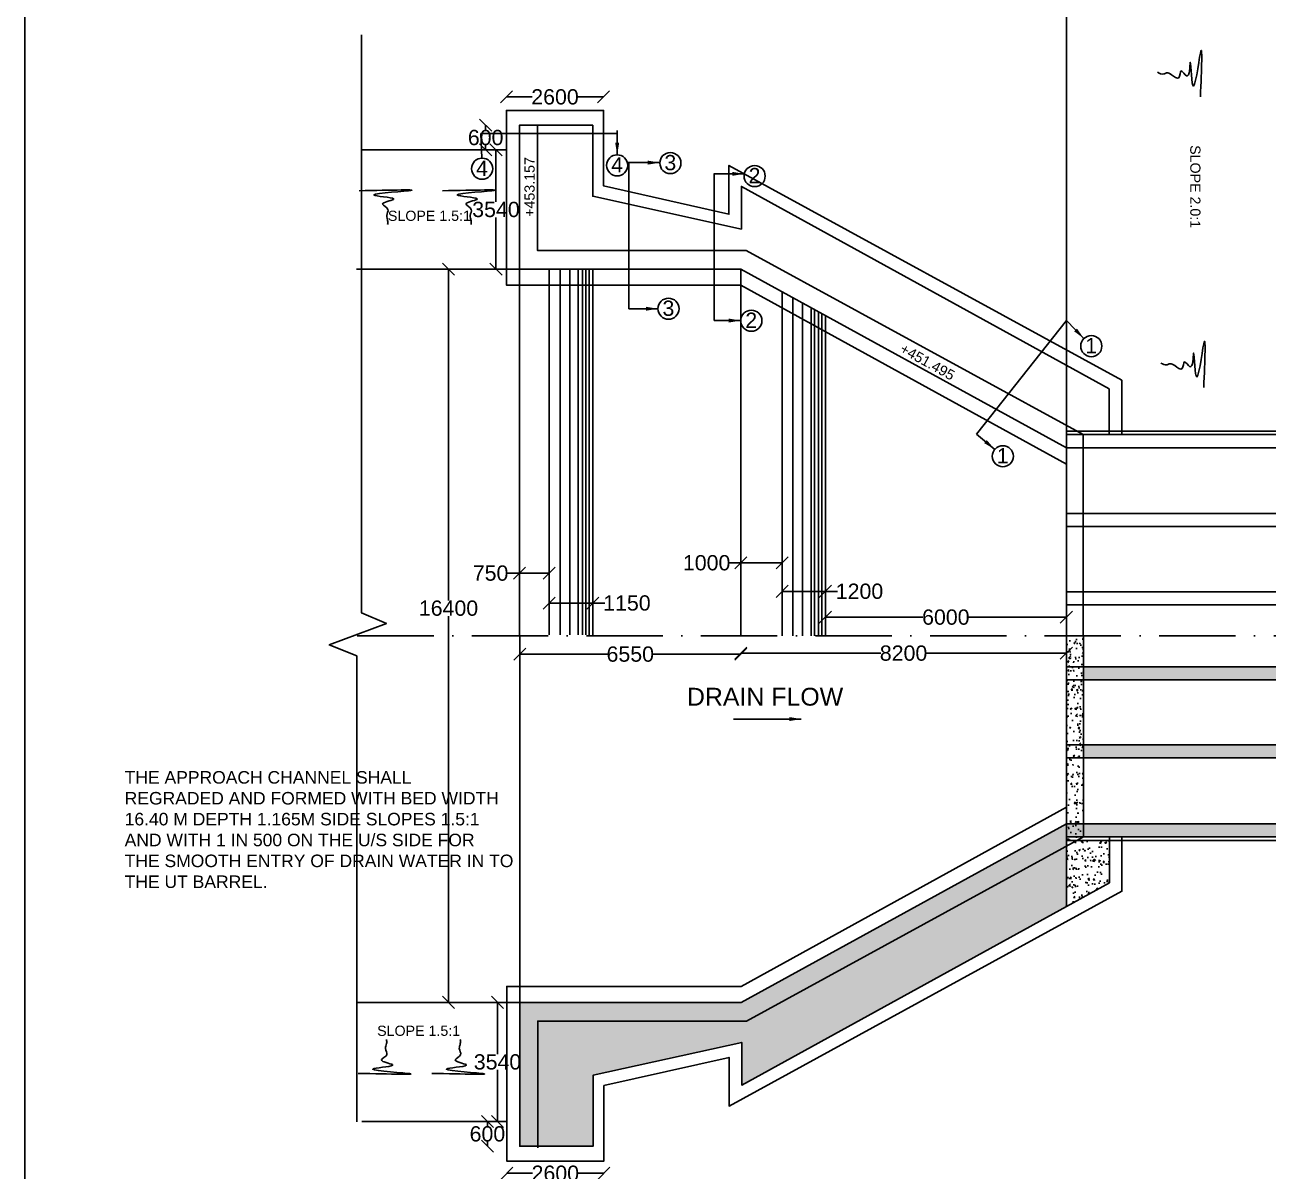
# Model space of a CAD drawing. Header units: millimetres. Extents: x 5124 to 6568637, y 2311 to 91879094.
# Drawn here: x 3637644 to 3647414, y 45939587 to 45948595 of the extents above; entities that cross this region are included whole.
import ezdxf

# ---------------------------------------------------------------- set-up
doc = ezdxf.new("R2010")
doc.units = ezdxf.units.MM
doc.header["$MEASUREMENT"] = 0
doc.linetypes.add('ACAD_ISO10W100', pattern=[18, 12, -3, 0, -3])
for name, color, linetype in [('DIMENSION', 7, 'Continuous'), ('DRAWING', 7, 'Continuous'), ('TEXT', 7, 'Continuous')]:
    doc.layers.add(name, color=color, linetype=linetype)
doc.styles.get("Standard").update_dxf_attribs({"font": 'arial.ttf', "height": 120})
doc.dimstyles.get("Standard").update_dxf_attribs({"dimtxt": 200, "dimasz": 110, "dimexe": 0.18, "dimexo": 0.0625, "dimgap": 0.09, "dimtad": 0, "dimtih": 1, "dimtoh": 1, "dimdec": 0, "dimzin": 0, "dimdsep": 46, "dimtxsty": 'Standard', "dimblk": 'OBLIQUE', "dimcen": 0.09, "dimse1": 1, "dimse2": 1, "dimadec": 0, "dimazin": 0, "dimtfac": 1, "dimtdec": 0, "dimtofl": 0, "dimtmove": 0, "dimatfit": 3, "dimfxl": 1, "dimtolj": 1, "dimtzin": 0, "dimarcsym": 0})
pattern_1 = [(50, (0, 0), (143.45203652, -12.550427), [15, -165]), (355, (0, 0), (-27.7502667, 150.43842674), [12, -132]), (100.4514, (11.95, -1.05), (115.70187634, 137.8879084), [12.748038, -140.2284224]), (46.1842, (0, 40), (213.4482097, -33.10380287), [22.5, -247.5]), (96.6356, (17.79, 37.24), (186.9325411, 194.8235742), [19.1220576, -210.3426]), (351.1842, (0, 40), (186.932389, 194.8237202), [18, -198]), (21, (20, 30), (119.38141042, -80.52377813), [15, -165]), (326, (20, 30), (48.6630664, 145.030009), [12, -132]), (71.4514, (29.95, 23.29), (168.0445257, 64.50609934), [12.748038, -140.2284224]), (37.5, (0, 0), (2.431971063, 66.578770766), [0, -130.4, 0, -134, 0, -132.5]), (7.5, (0, 0), (52.61390749, 78.88234238), [0, -76.4, 0, -127.4, 0, -50.5]), (327.5, (-44.6, 0), (106.764487234, -4.510974347), [0, -50, 0, -156, 0, -207]), (317.5, (-64.6, 0), (116.63723387, 20.02099647), [0, -65, 0, -103.6, 0, -147])]

# ---------------------------------------------------------------- blocks, each defined once
blk = doc.blocks.new('_Oblique')
at = {"color": 0, "linetype": 'ByBlock', "lineweight": -2}
blk.add_line((-0.5, -0.5), (0.5, 0.5), dxfattribs=at)
blk = doc.blocks.new('*D121')
at = {"layer": 'Defpoints', "color": 0, "linetype": 'Continuous', "transparency": 16777216}
for p in [(3642191.5, 45948028.9), (3641428.6, 45947923.1), (3642191.5, 45947923.1)]:
    blk.add_point(p, dxfattribs=at)
at = {"layer": 'DIMENSION', "color": 0, "linetype": 'Continuous', "lineweight": -2, "transparency": 16777216}
for p, q in [((3641428.6, 45948028.9), (3641630, 45948028.9)), ((3642191.5, 45948028.9), (3641990.1, 45948028.9))]:
    blk.add_line(p, q, dxfattribs=at)
at = {"layer": 'DIMENSION', "color": 0, "linetype": 'Continuous', "lineweight": -2, "transparency": 16777216, "xscale": 95, "yscale": 95, "zscale": 95, "rotation": 180}
blk.add_blockref('_Oblique', (3641428.6, 45948028.9), dxfattribs=at)
at = {"layer": 'DIMENSION', "color": 0, "linetype": 'Continuous', "lineweight": -2, "transparency": 16777216, "xscale": 95, "yscale": 95, "zscale": 95}
blk.add_blockref('_Oblique', (3642191.5, 45948028.9), dxfattribs=at)
at = {"layer": 'DIMENSION', "color": 0, "linetype": 'Continuous', "transparency": 16777216, "insert": (3641810, 45948028.9), "char_height": 120, "attachment_point": 5}
blk.add_mtext('\\A1;2600', dxfattribs=at)
blk = doc.blocks.new('*D122')
at = {"layer": 'Defpoints', "color": 0, "linetype": 'Continuous', "transparency": 16777216}
for p in [(3641530.6, 45947806.2), (3641265.1, 45947612.4), (3641428.6, 45947612.4)]:
    blk.add_point(p, dxfattribs=at)
at = {"layer": 'DIMENSION', "color": 0, "linetype": 'Continuous', "lineweight": -2, "transparency": 16777216}
for p, q in [((3641265.1, 45947806.2), (3641265.1, 45947770.7)), ((3641265.1, 45947612.4), (3641265.1, 45947648))]:
    blk.add_line(p, q, dxfattribs=at)
at = {"layer": 'DIMENSION', "color": 0, "linetype": 'Continuous', "lineweight": -2, "transparency": 16777216, "xscale": 95, "yscale": 95, "zscale": 95}
for p, rotation in [((3641265.1, 45947806.2), 90), ((3641265.1, 45947612.4), 270)]:
    blk.add_blockref('_Oblique', p, dxfattribs=dict(at, rotation=rotation))
at = {"layer": 'DIMENSION', "color": 0, "linetype": 'Continuous', "transparency": 16777216, "insert": (3641265.1, 45947709.3), "char_height": 120, "attachment_point": 5}
blk.add_mtext('\\A1;600', dxfattribs=at)
blk = doc.blocks.new('*D123')
at = {"layer": 'Defpoints', "color": 0, "linetype": 'Continuous', "transparency": 16777216}
for p in [(3641346.1, 45947612.4), (3641346.1, 45946675.3), (3641346.1, 45946675.3)]:
    blk.add_point(p, dxfattribs=at)
at = {"layer": 'DIMENSION', "color": 0, "linetype": 'Continuous', "lineweight": -2, "transparency": 16777216}
for p, q in [((3641346.1, 45947612.4), (3641346.1, 45947205.2)), ((3641346.1, 45946675.3), (3641346.1, 45947082.5))]:
    blk.add_line(p, q, dxfattribs=at)
at = {"layer": 'DIMENSION', "color": 0, "linetype": 'Continuous', "lineweight": -2, "transparency": 16777216, "xscale": 95, "yscale": 95, "zscale": 95}
for p, rotation in [((3641346.1, 45947612.4), 90), ((3641346.1, 45946675.3), 270)]:
    blk.add_blockref('_Oblique', p, dxfattribs=dict(at, rotation=rotation))
at = {"layer": 'DIMENSION', "color": 0, "linetype": 'Continuous', "transparency": 16777216, "insert": (3641346.1, 45947143.9), "char_height": 120, "attachment_point": 5}
blk.add_mtext('\\A1;3540', dxfattribs=at)
blk = doc.blocks.new('*D124')
at = {"layer": 'Defpoints', "color": 0, "linetype": 'Continuous', "transparency": 16777216}
for p in [(3641530.6, 45944286.1), (3641530.6, 45944286.1), (3641764.2, 45944286.1)]:
    blk.add_point(p, dxfattribs=at)
at = {"layer": 'DIMENSION', "color": 0, "linetype": 'Continuous', "lineweight": -2, "transparency": 16777216}
for p, q in [((3641530.6, 45944286.1), (3641435.6, 45944286.1)), ((3641764.2, 45944286.1), (3641530.6, 45944286.1))]:
    blk.add_line(p, q, dxfattribs=at)
at = {"layer": 'DIMENSION', "color": 0, "linetype": 'Continuous', "lineweight": -2, "transparency": 16777216, "xscale": 95, "yscale": 95, "zscale": 95, "rotation": 180}
blk.add_blockref('_Oblique', (3641530.6, 45944286.1), dxfattribs=at)
at = {"layer": 'DIMENSION', "color": 0, "linetype": 'Continuous', "lineweight": -2, "transparency": 16777216, "xscale": 95, "yscale": 95, "zscale": 95}
blk.add_blockref('_Oblique', (3641764.2, 45944286.1), dxfattribs=at)
at = {"layer": 'DIMENSION', "color": 0, "linetype": 'Continuous', "transparency": 16777216, "insert": (3641303.6, 45944286.1), "char_height": 120, "attachment_point": 5}
blk.add_mtext('\\A1;750', dxfattribs=at)
blk = doc.blocks.new('*D125')
at = {"layer": 'Defpoints', "color": 0, "linetype": 'Continuous', "transparency": 16777216}
for p in [(3641764.2, 45944051.4), (3642106.7, 45944051.4), (3642106.7, 45944051.4)]:
    blk.add_point(p, dxfattribs=at)
at = {"layer": 'DIMENSION', "color": 0, "linetype": 'Continuous', "lineweight": -2, "transparency": 16777216}
for p, q in [((3641764.2, 45944051.4), (3642106.7, 45944051.4)), ((3642106.7, 45944051.4), (3642201.7, 45944051.4))]:
    blk.add_line(p, q, dxfattribs=at)
at = {"layer": 'DIMENSION', "color": 0, "linetype": 'Continuous', "lineweight": -2, "transparency": 16777216, "xscale": 95, "yscale": 95, "zscale": 95, "rotation": 180}
blk.add_blockref('_Oblique', (3641764.2, 45944051.4), dxfattribs=at)
at = {"layer": 'DIMENSION', "color": 0, "linetype": 'Continuous', "lineweight": -2, "transparency": 16777216, "xscale": 95, "yscale": 95, "zscale": 95}
blk.add_blockref('_Oblique', (3642106.7, 45944051.4), dxfattribs=at)
at = {"layer": 'DIMENSION', "color": 0, "linetype": 'Continuous', "transparency": 16777216, "insert": (3642375.1, 45944051.4), "char_height": 120, "attachment_point": 5}
blk.add_mtext('\\A1;1150', dxfattribs=at)
blk = doc.blocks.new('*D126')
at = {"layer": 'Defpoints', "color": 0, "linetype": 'Continuous', "transparency": 16777216}
for p in [(3641042.8, 45946675.3), (3640973.2, 45940913.2), (3641003.9, 45940913.2)]:
    blk.add_point(p, dxfattribs=at)
at = {"layer": 'DIMENSION', "color": 0, "linetype": 'Continuous', "lineweight": -2, "transparency": 16777216}
for p, q in [((3640973.2, 45946675.3), (3640973.2, 45944071.9)), ((3640973.2, 45940913.2), (3640973.2, 45943949.2))]:
    blk.add_line(p, q, dxfattribs=at)
at = {"layer": 'DIMENSION', "color": 0, "linetype": 'Continuous', "lineweight": -2, "transparency": 16777216, "xscale": 95, "yscale": 95, "zscale": 95}
for p, rotation in [((3640973.2, 45946675.3), 90), ((3640973.2, 45940913.2), 270)]:
    blk.add_blockref('_Oblique', p, dxfattribs=dict(at, rotation=rotation))
at = {"layer": 'DIMENSION', "color": 0, "linetype": 'Continuous', "transparency": 16777216, "insert": (3640973.2, 45944010.6), "char_height": 120, "attachment_point": 5}
blk.add_mtext('\\A1;16400', dxfattribs=at)
blk = doc.blocks.new('*D127')
at = {"layer": 'Defpoints', "color": 0, "linetype": 'Continuous', "transparency": 16777216}
for p in [(3643269.8, 45943801.1), (3641533, 45943667.5), (3643269.8, 45943649.6)]:
    blk.add_point(p, dxfattribs=at)
at = {"layer": 'DIMENSION', "color": 0, "linetype": 'Continuous', "lineweight": -2, "transparency": 16777216}
for p, q in [((3641533, 45943649.6), (3642222, 45943649.6)), ((3643269.8, 45943649.6), (3642580.8, 45943649.6))]:
    blk.add_line(p, q, dxfattribs=at)
at = {"layer": 'DIMENSION', "color": 0, "linetype": 'Continuous', "lineweight": -2, "transparency": 16777216, "xscale": 95, "yscale": 95, "zscale": 95, "rotation": 180}
blk.add_blockref('_Oblique', (3641533, 45943649.6), dxfattribs=at)
at = {"layer": 'DIMENSION', "color": 0, "linetype": 'Continuous', "lineweight": -2, "transparency": 16777216, "xscale": 95, "yscale": 95, "zscale": 95}
blk.add_blockref('_Oblique', (3643269.8, 45943649.6), dxfattribs=at)
at = {"layer": 'DIMENSION', "color": 0, "linetype": 'Continuous', "transparency": 16777216, "insert": (3642401.4, 45943649.6), "char_height": 120, "attachment_point": 5}
blk.add_mtext('\\A1;6550', dxfattribs=at)
blk = doc.blocks.new('*D128')
at = {"layer": 'Defpoints', "color": 0, "linetype": 'Continuous', "transparency": 16777216}
for p in [(3643269.8, 45944367.4), (3643269.8, 45944367.4), (3643594.7, 45944367.4)]:
    blk.add_point(p, dxfattribs=at)
at = {"layer": 'DIMENSION', "color": 0, "linetype": 'Continuous', "lineweight": -2, "transparency": 16777216}
for p, q in [((3643269.8, 45944367.4), (3643174.8, 45944367.4)), ((3643594.7, 45944367.4), (3643269.8, 45944367.4))]:
    blk.add_line(p, q, dxfattribs=at)
at = {"layer": 'DIMENSION', "color": 0, "linetype": 'Continuous', "lineweight": -2, "transparency": 16777216, "xscale": 95, "yscale": 95, "zscale": 95, "rotation": 180}
blk.add_blockref('_Oblique', (3643269.8, 45944367.4), dxfattribs=at)
at = {"layer": 'DIMENSION', "color": 0, "linetype": 'Continuous', "lineweight": -2, "transparency": 16777216, "xscale": 95, "yscale": 95, "zscale": 95}
blk.add_blockref('_Oblique', (3643594.7, 45944367.4), dxfattribs=at)
at = {"layer": 'DIMENSION', "color": 0, "linetype": 'Continuous', "transparency": 16777216, "insert": (3643001.4, 45944367.4), "char_height": 120, "attachment_point": 5}
blk.add_mtext('\\A1;1000', dxfattribs=at)
blk = doc.blocks.new('*D129')
at = {"layer": 'Defpoints', "color": 0, "linetype": 'Continuous', "transparency": 16777216}
for p in [(3643594.7, 45944143.4), (3643934.2, 45944143.4), (3643934.2, 45944143.4)]:
    blk.add_point(p, dxfattribs=at)
at = {"layer": 'DIMENSION', "color": 0, "linetype": 'Continuous', "lineweight": -2, "transparency": 16777216}
for p, q in [((3643594.7, 45944143.4), (3643934.2, 45944143.4)), ((3643934.2, 45944143.4), (3644029.2, 45944143.4))]:
    blk.add_line(p, q, dxfattribs=at)
at = {"layer": 'DIMENSION', "color": 0, "linetype": 'Continuous', "lineweight": -2, "transparency": 16777216, "xscale": 95, "yscale": 95, "zscale": 95, "rotation": 180}
blk.add_blockref('_Oblique', (3643594.7, 45944143.4), dxfattribs=at)
at = {"layer": 'DIMENSION', "color": 0, "linetype": 'Continuous', "lineweight": -2, "transparency": 16777216, "xscale": 95, "yscale": 95, "zscale": 95}
blk.add_blockref('_Oblique', (3643934.2, 45944143.4), dxfattribs=at)
at = {"layer": 'DIMENSION', "color": 0, "linetype": 'Continuous', "transparency": 16777216, "insert": (3644202.6, 45944143.4), "char_height": 120, "attachment_point": 5}
blk.add_mtext('\\A1;1200', dxfattribs=at)
blk = doc.blocks.new('*D130')
at = {"layer": 'Defpoints', "color": 0, "linetype": 'Continuous', "transparency": 16777216}
for p in [(3643934.2, 45943940.3), (3645827.9, 45943940.3), (3645827.9, 45943940.3)]:
    blk.add_point(p, dxfattribs=at)
at = {"layer": 'DIMENSION', "color": 0, "linetype": 'Continuous', "lineweight": -2, "transparency": 16777216}
for p, q in [((3643934.2, 45943940.3), (3644701.6, 45943940.3)), ((3645827.9, 45943940.3), (3645060.4, 45943940.3))]:
    blk.add_line(p, q, dxfattribs=at)
at = {"layer": 'DIMENSION', "color": 0, "linetype": 'Continuous', "lineweight": -2, "transparency": 16777216, "xscale": 95, "yscale": 95, "zscale": 95, "rotation": 180}
blk.add_blockref('_Oblique', (3643934.2, 45943940.3), dxfattribs=at)
at = {"layer": 'DIMENSION', "color": 0, "linetype": 'Continuous', "lineweight": -2, "transparency": 16777216, "xscale": 95, "yscale": 95, "zscale": 95}
blk.add_blockref('_Oblique', (3645827.9, 45943940.3), dxfattribs=at)
at = {"layer": 'DIMENSION', "color": 0, "linetype": 'Continuous', "transparency": 16777216, "insert": (3644881, 45943940.3), "char_height": 120, "attachment_point": 5}
blk.add_mtext('\\A1;6000', dxfattribs=at)
blk = doc.blocks.new('*D131')
at = {"layer": 'Defpoints', "color": 0, "linetype": 'Continuous', "transparency": 16777216}
for p in [(3643269.8, 45943801.1), (3645827.9, 45943794.3), (3645827.9, 45943657.2)]:
    blk.add_point(p, dxfattribs=at)
at = {"layer": 'DIMENSION', "color": 0, "linetype": 'Continuous', "lineweight": -2, "transparency": 16777216}
for p, q in [((3643269.8, 45943657.2), (3644369.7, 45943657.2)), ((3645827.9, 45943657.2), (3644728, 45943657.2))]:
    blk.add_line(p, q, dxfattribs=at)
at = {"layer": 'DIMENSION', "color": 0, "linetype": 'Continuous', "lineweight": -2, "transparency": 16777216, "xscale": 95, "yscale": 95, "zscale": 95, "rotation": 180}
blk.add_blockref('_Oblique', (3643269.8, 45943657.2), dxfattribs=at)
at = {"layer": 'DIMENSION', "color": 0, "linetype": 'Continuous', "lineweight": -2, "transparency": 16777216, "xscale": 95, "yscale": 95, "zscale": 95}
blk.add_blockref('_Oblique', (3645827.9, 45943657.2), dxfattribs=at)
at = {"layer": 'DIMENSION', "color": 0, "linetype": 'Continuous', "transparency": 16777216, "insert": (3644548.8, 45943657.2), "char_height": 120, "attachment_point": 5}
blk.add_mtext('\\A1;8200', dxfattribs=at)
blk = doc.blocks.new('*D132')
at = {"layer": 'Defpoints', "color": 0, "linetype": 'Continuous', "transparency": 16777216}
for p in [(3641315, 45940913.2), (3641315, 45939976.1), (3641358.2, 45939976.1)]:
    blk.add_point(p, dxfattribs=at)
at = {"layer": 'DIMENSION', "color": 0, "linetype": 'Continuous', "lineweight": -2, "transparency": 16777216}
for p, q in [((3641358.2, 45940913.2), (3641358.2, 45940506)), ((3641358.2, 45939976.1), (3641358.2, 45940383.3))]:
    blk.add_line(p, q, dxfattribs=at)
at = {"layer": 'DIMENSION', "color": 0, "linetype": 'Continuous', "lineweight": -2, "transparency": 16777216, "xscale": 95, "yscale": 95, "zscale": 95}
for p, rotation in [((3641358.2, 45940913.2), 90), ((3641358.2, 45939976.1), 270)]:
    blk.add_blockref('_Oblique', p, dxfattribs=dict(at, rotation=rotation))
at = {"layer": 'DIMENSION', "color": 0, "linetype": 'Continuous', "transparency": 16777216, "insert": (3641358.2, 45940444.7), "char_height": 120, "attachment_point": 5}
blk.add_mtext('\\A1;3540', dxfattribs=at)
blk = doc.blocks.new('*D133')
at = {"layer": 'Defpoints', "color": 0, "linetype": 'Continuous', "transparency": 16777216}
for p in [(3641358.2, 45939976.1), (3641278.9, 45939782.3), (3641533, 45939782.3)]:
    blk.add_point(p, dxfattribs=at)
at = {"layer": 'DIMENSION', "color": 0, "linetype": 'Continuous', "lineweight": -2, "transparency": 16777216}
for p, q in [((3641278.9, 45939976.1), (3641278.9, 45939940.6)), ((3641278.9, 45939782.3), (3641278.9, 45939817.9))]:
    blk.add_line(p, q, dxfattribs=at)
at = {"layer": 'DIMENSION', "color": 0, "linetype": 'Continuous', "lineweight": -2, "transparency": 16777216, "xscale": 95, "yscale": 95, "zscale": 95}
for p, rotation in [((3641278.9, 45939976.1), 90), ((3641278.9, 45939782.3), 270)]:
    blk.add_blockref('_Oblique', p, dxfattribs=dict(at, rotation=rotation))
at = {"layer": 'DIMENSION', "color": 0, "linetype": 'Continuous', "transparency": 16777216, "insert": (3641278.9, 45939879.2), "char_height": 120, "attachment_point": 5}
blk.add_mtext('\\A1;600', dxfattribs=at)
blk = doc.blocks.new('*D134')
at = {"layer": 'Defpoints', "color": 0, "linetype": 'Continuous', "transparency": 16777216}
for p in [(3641431, 45939665.4), (3642194, 45939665.4), (3642194, 45939569.6)]:
    blk.add_point(p, dxfattribs=at)
at = {"layer": 'DIMENSION', "color": 0, "linetype": 'Continuous', "lineweight": -2, "transparency": 16777216}
for p, q in [((3641431, 45939569.6), (3641632.4, 45939569.6)), ((3642194, 45939569.6), (3641992.6, 45939569.6))]:
    blk.add_line(p, q, dxfattribs=at)
at = {"layer": 'DIMENSION', "color": 0, "linetype": 'Continuous', "lineweight": -2, "transparency": 16777216, "xscale": 95, "yscale": 95, "zscale": 95, "rotation": 180}
blk.add_blockref('_Oblique', (3641431, 45939569.6), dxfattribs=at)
at = {"layer": 'DIMENSION', "color": 0, "linetype": 'Continuous', "lineweight": -2, "transparency": 16777216, "xscale": 95, "yscale": 95, "zscale": 95}
blk.add_blockref('_Oblique', (3642194, 45939569.6), dxfattribs=at)
at = {"layer": 'DIMENSION', "color": 0, "linetype": 'Continuous', "transparency": 16777216, "insert": (3641812.5, 45939569.6), "char_height": 120, "attachment_point": 5}
blk.add_mtext('\\A1;2600', dxfattribs=at)

msp = doc.modelspace()

# ---------------------------------------------------------------- hatches: boundary and pattern name
at = {"layer": 'DRAWING', "linetype": 'Continuous'}
h = msp.add_hatch(dxfattribs=at)
h.set_pattern_fill('AR-CONC', color=256, scale=20, style=0)
h.set_pattern_definition(pattern_1)
h.paths.add_polyline_path([(3645962.1, 45943794.3), (3645827.9, 45943794.3), (3645827.9, 45942314.7), (3645830.3, 45942316.1), (3645962.1, 45942316.1)])
h = msp.add_hatch(dxfattribs=at)
h.set_pattern_fill('AR-CONC', color=256, scale=20, style=0)
h.set_pattern_definition(pattern_1)
h.paths.add_polyline_path([(3661384.2, 45943550.7), (3645962.1, 45943550.7), (3645962.1, 45943447.9), (3661384.2, 45943447.9)])
h = msp.add_hatch(dxfattribs=at)
h.set_pattern_fill('AR-CONC', color=256, scale=20, style=0)
h.set_pattern_definition(pattern_1)
h.paths.add_polyline_path([(3661574.6, 45942936.5), (3645962.1, 45942936.5), (3645962.1, 45942833.7), (3661574.6, 45942833.7)])
h = msp.add_hatch(dxfattribs=at)
h.set_pattern_fill('AR-CONC', color=256, scale=20, style=0)
h.set_pattern_definition(pattern_1)
h.paths.add_polyline_path([(3645827.9, 45942139.9), (3645827.9, 45942314.7), (3643272.2, 45940913.2), (3641533, 45940913.2), (3641533, 45939782.3), (3641675.1, 45939782.3), (3641675.1, 45940766.7), (3643315.3, 45940766.7)])
h.paths.add_polyline_path([(3645827.9, 45941666.8), (3645827.9, 45942139.9), (3643315.3, 45940766.7), (3641675.1, 45940766.7), (3641675.1, 45939782.3), (3642109.7, 45939782.3), (3642109.7, 45940340.5), (3643277.2, 45940598.7), (3643277.2, 45940262.6)], flags=17)
h = msp.add_hatch(dxfattribs=at)
h.set_pattern_fill('AR-CONC', color=256, scale=20, style=0)
h.set_pattern_definition(pattern_1)
h.paths.add_polyline_path([(3646167.2, 45942185.6), (3645911.6, 45942185.6), (3645827.9, 45942139.9), (3645827.9, 45941666.8), (3646167.2, 45941853.7)])
h.paths.add_polyline_path([(3645962.1, 45942213.2), (3645962.1, 45942316.1), (3645830.3, 45942316.1), (3645827.9, 45942314.7), (3645827.9, 45942139.9)])
h = msp.add_hatch(dxfattribs=at)
h.set_pattern_fill('AR-CONC', color=256, scale=20, style=0)
h.set_pattern_definition(pattern_1)
h.paths.add_polyline_path([(3661384.2, 45942316.1), (3645830.3, 45942316.1), (3645830.3, 45942213.2), (3661384.2, 45942213.2)])

# ---------------------------------------------------------------- linework, layer by layer
at = {"layer": 'DIMENSION', "linetype": 'Continuous'}
for points in [[(3645827.9, 45948932.1), (3645827.9, 45943794.3)], [(3640290, 45948518), (3640290, 45943974.5), (3640485.2, 45943890.3), (3640035.9, 45943722), (3640252.5, 45943635.8), (3640252.5, 45939974.3)], [(3645827.9, 45945142.5), (3643269.8, 45946549.8), (3641428.6, 45946549.8), (3641428.6, 45947923.1), (3642191.5, 45947923.1), (3642191.5, 45947329.4), (3643176.1, 45947107.4), (3643176.1, 45947490.9), (3646262.8, 45945802.3), (3646262.8, 45945375.3)], [(3646164.8, 45945375.3), (3646164.8, 45945734.9), (3643274.8, 45947325.9), (3643274.8, 45946989.8), (3642107.2, 45947248.1), (3642107.2, 45947806.2), (3641530.6, 45947806.2), (3641530.6, 45946675.3), (3643269.8, 45946675.3), (3645827.9, 45945272.5)], [(3645959.6, 45945375.3), (3643312.9, 45946821.9), (3641672.7, 45946821.9), (3641672.7, 45947806.2)], [(3642298.7, 45947740.7), (3641227.4, 45947740.7), (3641234.3, 45947547.7)], [(3641428.6, 45947612.4), (3640290, 45947612.4)], [(3641530.6, 45946675.3), (3640249.7, 45946675.3)], [(3641530.6, 45946675.3), (3641530.6, 45943791.1)], [(3641764.2, 45946675.3), (3641764.2, 45943801.1)], [(3641850.9, 45946675.3), (3641850.9, 45943801.1)], [(3641927.4, 45946675.3), (3641927.4, 45943801.1)], [(3641991.2, 45946675.3), (3641991.2, 45943801.1)], [(3642025.9, 45946675.3), (3642025.9, 45943801.1)], [(3642051.6, 45946675.3), (3642051.6, 45943801.1)], [(3642078.6, 45946675.3), (3642078.6, 45943801.1)], [(3642106.7, 45946675.3), (3642106.7, 45943801.1)], [(3643269.8, 45946675.3), (3643269.8, 45943801.1)], [(3643594.7, 45946497.1), (3643594.7, 45943794.3)], [(3643679.6, 45946450.6), (3643679.6, 45943794.3)], [(3643755.5, 45946409), (3643755.5, 45943794.3)], [(3643821.9, 45946372.5), (3643821.9, 45943794.3)], [(3643849.5, 45946357.4), (3643849.5, 45943794.3)], [(3643880.5, 45946340.4), (3643880.5, 45943794.3)], [(3643906.5, 45946326.1), (3643906.5, 45943794.3)], [(3643934.2, 45946311), (3643934.2, 45943794.3)], [(3645827.9, 45945402.9), (3661572.2, 45945402.9)], [(3645827.9, 45945375.3), (3661572.2, 45945375.3)], [(3645959.6, 45945375.3), (3645959.6, 45943794.3)], [(3645827.9, 45945272.5), (3661572.2, 45945272.5)], [(3645827.9, 45944754.8), (3661572.2, 45944754.8)], [(3645827.9, 45944652), (3661572.2, 45944652)], [(3645827.9, 45944140.6), (3661572.2, 45944140.6)], [(3645827.9, 45944037.8), (3661572.2, 45944037.8)], [(3641533, 45940913.2), (3641533, 45943797.4)], [(3645827.9, 45941666.8), (3645827.9, 45943794.3)], [(3645962.1, 45942213.2), (3645962.1, 45943798.6)], [(3645830.3, 45943550.7), (3661574.6, 45943550.7)], [(3645830.3, 45943447.9), (3661574.6, 45943447.9)], [(3645830.3, 45942936.5), (3661574.6, 45942936.5)], [(3645830.3, 45942833.7), (3661574.6, 45942833.7)], [(3645830.3, 45942446), (3643272.2, 45941038.7), (3641431, 45941038.7), (3641431, 45939665.4), (3642194, 45939665.4), (3642194, 45940259.1), (3643178.5, 45940481.2), (3643178.5, 45940097.6), (3646265.2, 45941786.3), (3646265.2, 45942213.2)], [(3646167.2, 45942213.2), (3646167.2, 45941853.7), (3643277.2, 45940262.6), (3643277.2, 45940598.7), (3642109.7, 45940340.5), (3642109.7, 45939782.3), (3641533, 45939782.3), (3641533, 45940913.2), (3643272.2, 45940913.2), (3645830.3, 45942316.1)], [(3645830.3, 45942316.1), (3661574.6, 45942316.1)], [(3645962.1, 45942213.2), (3643315.3, 45940766.7), (3641675.1, 45940766.7), (3641675.1, 45939770.5)], [(3645830.3, 45942213.2), (3661574.6, 45942213.2)], [(3645830.3, 45942185.6), (3661574.6, 45942185.6)], [(3641533, 45940913.2), (3640252.1, 45940913.2)], [(3641431, 45939976.1), (3640292.4, 45939976.1)]]:
    msp.add_lwpolyline(points, dxfattribs=at)
for points in [[(3645962.1, 45943550.7), (3661384.2, 45943550.7), (3661384.2, 45943447.9), (3645962.1, 45943447.9)], [(3661574.6, 45942936.5), (3645830.3, 45942936.5), (3645830.3, 45942833.7), (3661574.6, 45942833.7)], [(3645830.3, 45942316.1), (3661574.6, 45942316.1), (3661574.6, 45942185.6), (3645830.3, 45942185.6)]]:
    msp.add_lwpolyline(points, close=True, dxfattribs=at)
for centre in [(3641237.3, 45947464.7), (3642298.7, 45947491.1), (3642716.9, 45947508.9), (3643378.6, 45947406.8), (3642702, 45946364.4), (3643352.8, 45946270.1), (3646023.9, 45946070.6), (3645328.8, 45945205.2)]:
    msp.add_circle(centre, 83, dxfattribs=at)
for points in [[(3646881.3, 45948030), (3646881.3, 45948373.5), (3646821, 45948120.7), (3646800.7, 45948298), (3646773, 45948194.7), (3646730.6, 45948232.9), (3646711.9, 45948180.1), (3646654.1, 45948202.8), (3646615, 45948217.5), (3646593.1, 45948209.3), (3646544.2, 45948223.2)], [(3646907.4, 45945744.4), (3646907.4, 45946087.9), (3646847.1, 45945835.1), (3646826.8, 45946012.4), (3646799.1, 45945909.1), (3646756.8, 45945947.3), (3646738, 45945894.5), (3646680.2, 45945917.2), (3646641.2, 45945931.9), (3646619.2, 45945923.7), (3646570.3, 45945937.6)]]:
    msp.add_spline(points, degree=3, dxfattribs=at)
at = {"layer": 'DRAWING', "linetype": 'Continuous'}
msp.add_lwpolyline([(3676048.7, 45957524.5), (3637644.4, 45957524.5), (3637644.4, 45930559.1), (3676048.7, 45930559.1)], close=True, dxfattribs=at)
at = {"layer": 'DRAWING', "linetype": 'ACAD_ISO10W100', "ltscale": 50}
msp.add_lwpolyline([(3640256.6, 45943794.3), (3668214.2, 45943794.3)], dxfattribs=at)
at = {"layer": 'DRAWING'}
for points in [[(3640271.3, 45947291.5), (3640658.1, 45947291.5), (3640396.5, 45947253.5), (3640540.7, 45947223.2), (3640455.2, 45947185.4), (3640497, 45947145.4), (3640487.4, 45947096.4), (3640495.1, 45947058.3), (3640495.1, 45947025.9)], [(3640926.8, 45947291.5), (3641313.6, 45947291.5), (3641052, 45947253.5), (3641196.2, 45947223.2), (3641110.7, 45947185.4), (3641152.5, 45947145.4), (3641142.9, 45947096.4), (3641150.6, 45947058.3), (3641150.6, 45947025.9)], [(3640262.7, 45940355.4), (3640649.5, 45940355.4), (3640387.9, 45940393.5), (3640532.1, 45940423.8), (3640446.6, 45940461.6), (3640488.4, 45940501.5), (3640478.7, 45940550.6), (3640486.5, 45940588.7), (3640486.5, 45940621.1)], [(3640842.1, 45940355.4), (3641228.9, 45940355.4), (3640967.3, 45940393.5), (3641111.5, 45940423.8), (3641026, 45940461.6), (3641067.8, 45940501.5), (3641058.2, 45940550.6), (3641065.9, 45940588.7), (3641065.9, 45940621.1)]]:
    msp.add_spline(points, degree=3, dxfattribs=at)

# ---------------------------------------------------------------- texts
at = {"layer": 'DIMENSION', "linetype": 'Continuous', "insert": (3638428.5, 45942730.7), "char_height": 98.4101, "width": 3048.025, "attachment_point": 1}
msp.add_mtext('THE APPROACH CHANNEL SHALL REGRADED AND FORMED WITH BED WIDTH 16.40 M DEPTH 1.165M SIDE SLOPES 1.5:1 AND WITH 1 IN 500 ON THE U/S SIDE FOR THE SMOOTH ENTRY OF DRAIN WATER IN TO THE UT BARREL.', dxfattribs=at)
at = {"layer": 'TEXT'}
for s, rotation, p in [('SLOPE 2.0:1', 270, (3646801.7, 45947650)), ('+453.157', 90, (3641650.2, 45947086.8)), ('+451.495', 330.94168, (3644512.5, 45946025.7))]:
    msp.add_text(s, height=80, rotation=rotation, dxfattribs=at).set_placement(p)
for s, height, p in [('4', 120, (3641189.8, 45947408.7)), ('4', 120, (3642251.2, 45947435.1)), ('3', 120, (3642669.4, 45947452.9)), ('2', 120, (3643331.1, 45947350.8)), ('SLOPE 1.5:1', 80, (3640497.2, 45947054.8)), ('3', 120, (3642654.5, 45946308.4)), ('2', 120, (3643305.3, 45946214.1)), ('1', 120, (3645976.4, 45946014.6)), ('1', 120, (3645281.4, 45945149.2)), ('DRAIN FLOW', 140, (3642846.7, 45943245.3)), ('SLOPE 1.5:1', 80, (3640412.4, 45940650))]:
    msp.add_text(s, height=height, dxfattribs=at).set_placement(p)

# ---------------------------------------------------------------- dimensions: what is measured, and where the dimension line sits
at = {"layer": 'DIMENSION', "linetype": 'Continuous'}
for base, p1, p2, text, picture, middle in [((3642191.5, 45948028.9), (3641428.6, 45947923.1), (3642191.5, 45947923.1), '2600', '*D121', (3641810, 45948028.9)), ((3643269.8, 45944367.4), (3643594.7, 45944367.4), (3643269.8, 45944367.4), '1000', '*D128', (3643001.4, 45944367.4)), ((3641530.6, 45944286.1), (3641764.2, 45944286.1), (3641530.6, 45944286.1), '750', '*D124', (3641303.6, 45944286.1)), ((3643934.2, 45944143.4), (3643594.7, 45944143.4), (3643934.2, 45944143.4), '1200', '*D129', (3644202.6, 45944143.4)), ((3642106.7, 45944051.4), (3641764.2, 45944051.4), (3642106.7, 45944051.4), '1150', '*D125', (3642375.1, 45944051.4)), ((3645827.9, 45943940.3), (3643934.2, 45943940.3), (3645827.9, 45943940.3), '6000', '*D130', (3644881, 45943940.3)), ((3643269.8, 45943649.6), (3641533, 45943667.5), (3643269.8, 45943801.1), '6550', '*D127', (3642401.4, 45943649.6)), ((3645827.9, 45943657.2), (3643269.8, 45943801.1), (3645827.9, 45943794.3), '8200', '*D131', (3644548.8, 45943657.2)), ((3642194, 45939569.6), (3641431, 45939665.4), (3642194, 45939665.4), '2600', '*D134', (3641812.5, 45939569.6))]:
    dim = msp.add_linear_dim(base=base, p1=p1, p2=p2, text=text, dimstyle='Standard', override={"dimasz": 95, "dimarcsym": 1}, dxfattribs=at)
    dim.commit()
    dim.dimension.update_dxf_attribs({"geometry": picture, "text_midpoint": middle})
for base, p1, p2, text, picture, middle in [((3641265.1, 45947612.4), (3641530.6, 45947806.2), (3641428.6, 45947612.4), '600', '*D122', (3641265.1, 45947709.3)), ((3641346.1, 45946675.3), (3641346.1, 45947612.4), (3641346.1, 45946675.3), '3540', '*D123', (3641346.1, 45947143.9)), ((3641358.2, 45939976.1), (3641315, 45940913.2), (3641315, 45939976.1), '3540', '*D132', (3641358.2, 45940444.7)), ((3641278.9, 45939782.3), (3641358.2, 45939976.1), (3641533, 45939782.3), '600', '*D133', (3641278.9, 45939879.2))]:
    dim = msp.add_linear_dim(base=base, p1=p1, p2=p2, angle=90, text=text, dimstyle='Standard', override={"dimasz": 95, "dimarcsym": 1}, dxfattribs=at)
    dim.commit()
    dim.dimension.update_dxf_attribs({"geometry": picture, "text_midpoint": middle})
dim = msp.add_linear_dim(base=(3640973.2, 45940913.2), p1=(3641042.8, 45946675.3), p2=(3641003.9, 45940913.2), angle=90, text='16400', dimstyle='Standard', override={"dimasz": 95, "dimarcsym": 1}, dxfattribs=at)
dim.commit()
dim.dimension.update_dxf_attribs({"geometry": '*D126', "text_midpoint": (3640973.2, 45944010.6), "dimtype": 160})

# ---------------------------------------------------------------- leaders
for points in [[(3642298.7, 45947574.1), (3642298.7, 45947764.7)], [(3642633.9, 45947512.6), (3642378.5, 45947512.6)], [(3642619, 45946364.4), (3642391.2, 45946364.4), (3642391.2, 45947512.6)], [(3643297.5, 45947424.5), (3643061.4, 45947424.5)], [(3643269.8, 45946271.4), (3643061.4, 45946271.4), (3643061.4, 45947427.1)], [(3645265.8, 45945259.1), (3645121.3, 45945379.8), (3645827.9, 45946272.4)], [(3645966.1, 45946130.2), (3645827.9, 45946272.4)], [(3643745.5, 45943139.7), (3643212.9, 45943139.7)]]:
    msp.add_leader(points, dimstyle='Standard', override={"dimasz": 95, "dimgap": 0.09, "dimtad": 0, "dimarcsym": 1}, dxfattribs=at)

doc.saveas('drawing.dxf')
